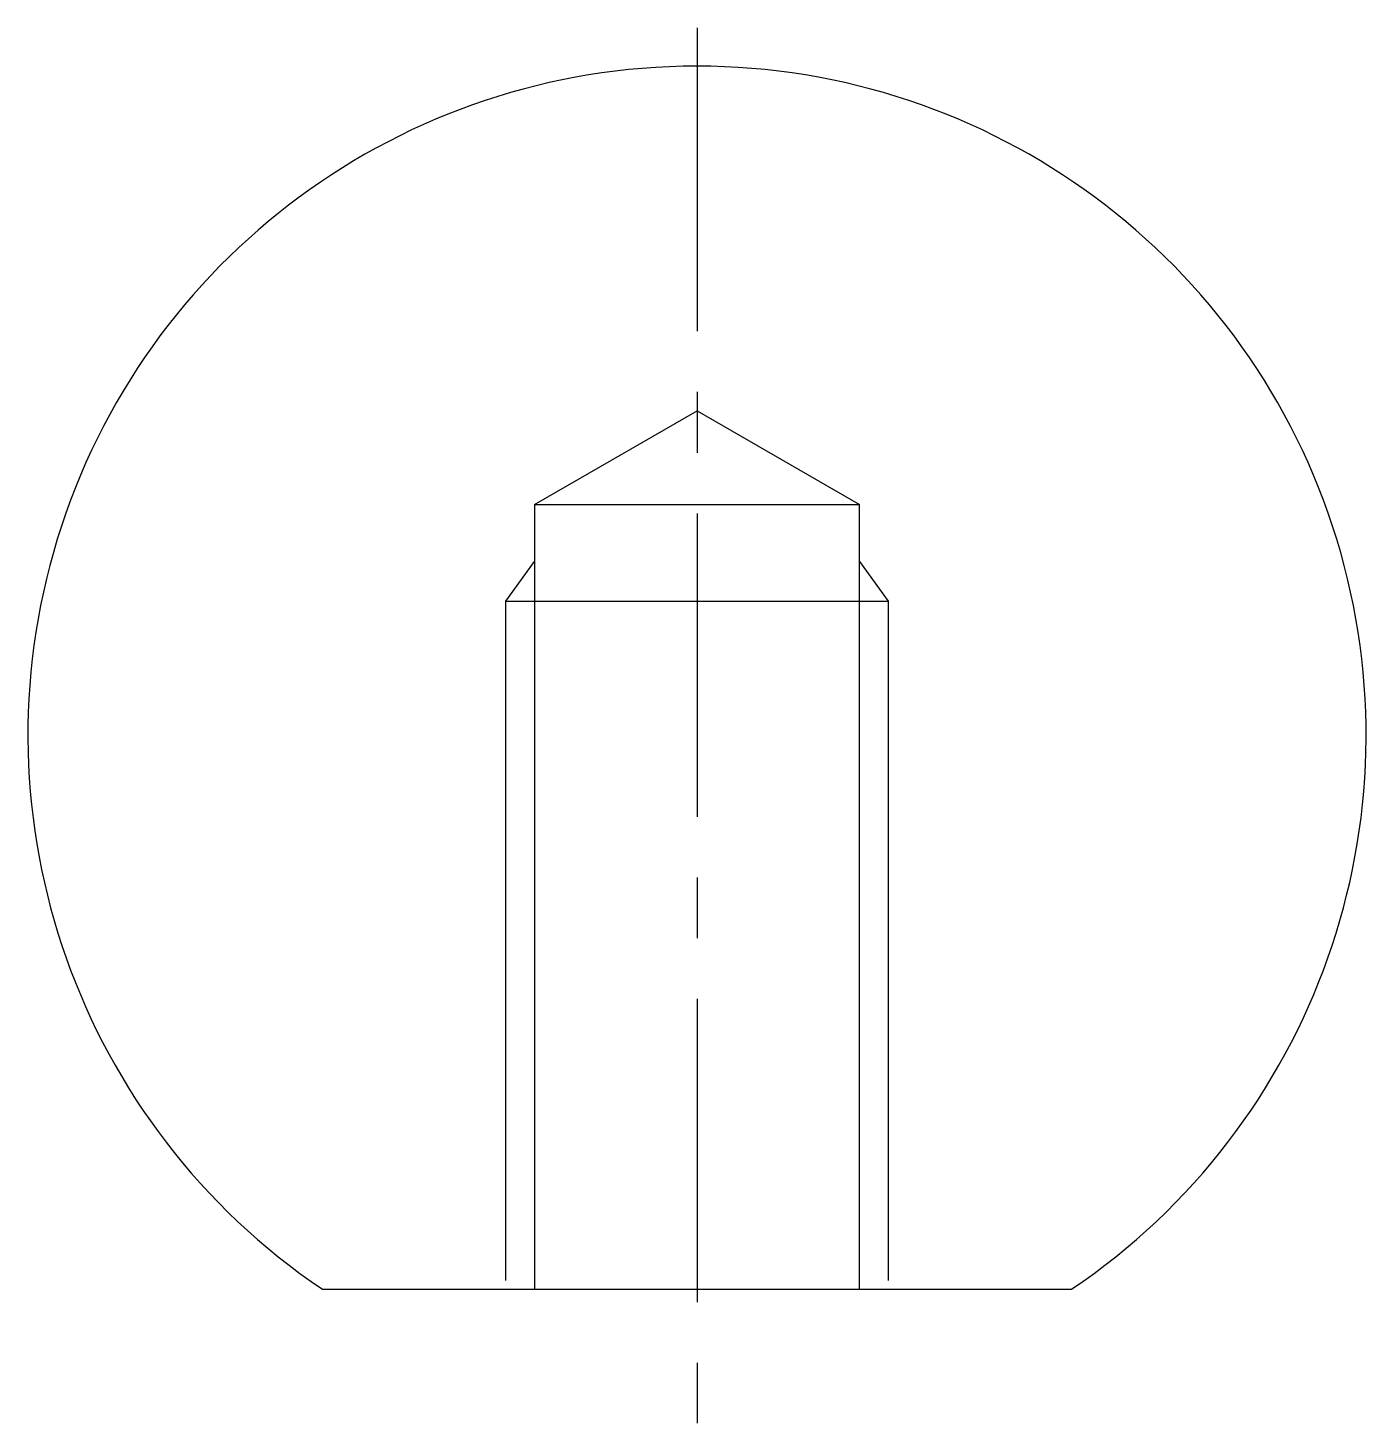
# Model space of a CAD drawing. Extents: x 10 to 161, y 10 to 115.
# Drawn here: x 126.35 to 161.35, y 78.86 to 115.36 of the extents above; entities outside this region: 2.
import ezdxf

# ---------------------------------------------------------------- set-up
doc = ezdxf.new("R2010")
doc.units = 0
doc.header["$LTSCALE"] = 0.25
doc.linetypes.add('CENTER', pattern=[50.8, 31.75, -6.35, 6.35, -6.35])
doc.layers.get('0').update_dxf_attribs({"linetype": 'CONTINUOUS'})
doc.layers.add('CENTER', color=1, linetype='CENTER')

msp = doc.modelspace()

# ---------------------------------------------------------------- linework, layer by layer
at = {"linetype": 'CONTINUOUS'}
for p, q in [((139.597, 102.893), (143.847, 105.346)), ((143.847, 105.346), (148.097, 102.893)), ((139.597, 102.893), (139.597, 82.386)), ((139.597, 102.893), (148.097, 102.893)), ((148.097, 82.386), (148.097, 102.893)), ((138.847, 100.362), (148.847, 100.362)), ((134.049, 82.362), (153.645, 82.362))]:
    msp.add_line(p, q, dxfattribs=at)
for p, q in [((141.722, 102.893), (141.722, 102.893)), ((143.847, 102.893), (143.847, 102.893))]:
    msp.add_line(p, q)
at = {"color": 3, "linetype": 'CONTINUOUS'}
for p, q in [((138.847, 100.362), (139.597, 101.401)), ((148.097, 101.401), (148.847, 100.362)), ((138.847, 82.591), (138.847, 100.362)), ((148.847, 100.362), (148.847, 82.591))]:
    msp.add_line(p, q, dxfattribs=at)
at = {"linetype": 'CONTINUOUS'}
msp.add_arc((143.847, 96.862), 17.5, 304.0477, 235.9523, dxfattribs=at)
at = {"layer": 'CENTER', "color": 1, "linetype": 'CENTER'}
msp.add_line((143.847, 115.362), (143.847, 78.862), dxfattribs=at)

# ---------------------------------------------------------------- texts
for s, p in [('PBA10-35', (10, 25)), ('PBA1035', (10, 10))]:
    msp.add_text(s, height=4).set_placement(p)

doc.saveas('drawing.dxf')
